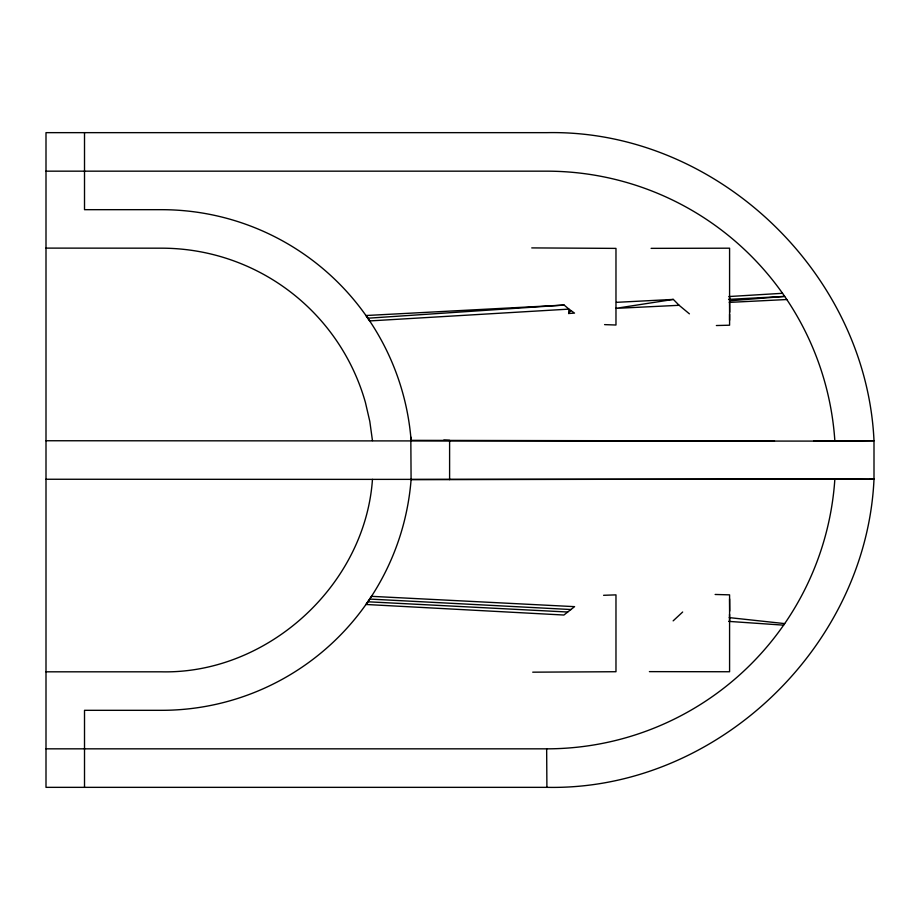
<?xml version="1.0" encoding="UTF-8"?>
<svg xmlns="http://www.w3.org/2000/svg" width="920" height="920" viewBox="0 0 920 920"><rect width="100%" height="100%" fill="white"/><g stroke="black" fill="none" stroke-linecap="round" stroke-linejoin="round"><path stroke-width="1.38" d="M410.815 437.092L411.091 479.642A250.32 250.32 0 0 1 405.685 515.246L404.949 518.443A250.32 250.32 0 0 1 161.54 710.32L84.513 710.32L84.513 787.347M568.663 313.49L568.916 309.12L564.155 305.072L365.964 315.525L369.667 320.93L568.916 309.12L574.517 313.11L568.663 313.49L570.745 310.534M729.698 312.19L729.583 297.114M729.583 621.241L729.537 614.341M729.583 598.908L729.698 611.053M869.837 478.814L874 479.251C866.26 647.404 715.794 790.797 546.905 787.347L46 787.347L46 132.652L546.905 132.652C715.794 129.202 866.26 272.596 874 440.749L874 479.251L372.462 479.377C365.102 585.384 267.513 674.314 161.287 671.818L46 671.818M369.667 599.069L371.473 596.332L574.574 606.648L563.903 615.031L365.964 604.474L369.667 599.069L571.067 609.534M874 479.251L834.865 478.894A288.834 288.834 0 0 1 784.691 623.599L782.529 626.704A288.834 288.834 0 0 1 546.653 748.834L46 748.834M682.663 612.019L673.152 620.862M679.121 305.302L673.336 299.414L615.641 308.372L679.121 305.302L689.402 313.835M729.617 300.817L784.691 296.401L786.807 299.529A288.834 288.834 0 0 1 834.865 441.105L874 440.749L813.579 440.864M367.839 318.216L564.155 305.072M728.812 296.55L782.529 293.296L784.691 296.401L728.571 299.391M616.492 302.335L673.336 299.414M729.249 302.392L786.807 299.529M603.589 595.297L615.974 594.872L615.974 671.726L532.726 672.175M716.369 325.53L729.583 325.209L729.583 248.193L651.095 248.354M46 440.749L834.865 441.105M774.513 441.002L411.091 440.358A250.32 250.32 0 0 0 161.54 209.679L84.513 209.679L84.513 132.652M411.091 479.642L834.865 478.894M649.394 671.634L729.583 671.749L729.583 594.849L715.127 594.469M46 171.166L546.653 171.166A288.834 288.834 0 0 1 782.529 293.296M46 479.251L372.462 479.377M46 248.112L161.414 248.181A211.864 211.864 0 0 1 365.424 402.5L369.805 421.394L372.462 440.622M531.748 247.905L615.974 248.388L615.974 325.013L604.578 324.622M443.796 440.128L449.604 440.358L449.604 479.642M367.839 601.783L567.674 612.019M728.64 621.38L783.61 625.151M729.249 617.619L784.691 623.599M729.583 320.286L729.583 314.26M546.653 748.834L546.905 787.347"/></g></svg>
